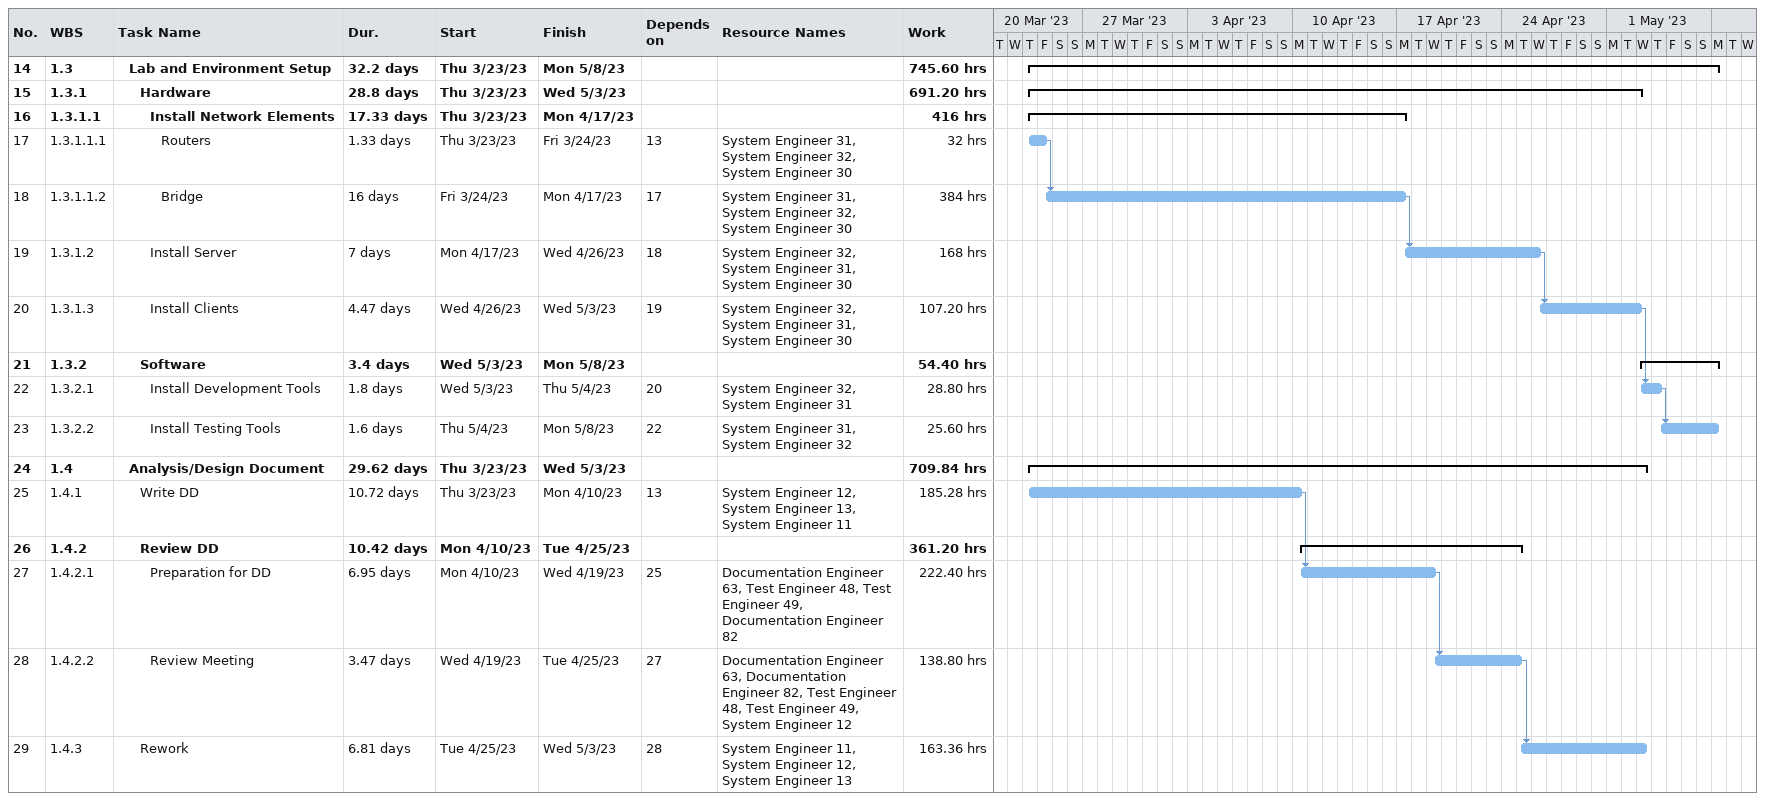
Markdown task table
| ID | WBS | Task | Duration | Start | Finish | Predecessors | Resources | Work (h) |
|---|---|---|---|---|---|---|---|---|
| 14 | 1.3 | **Lab and Environment Setup** | 32.2d | 2023-03-23 | 2023-05-08 |  |  | 745.60 |
| 15 | 1.3.1 | **Hardware** | 28.8d | 2023-03-23 | 2023-05-03 |  |  | 691.20 |
| 16 | 1.3.1.1 | **Install Network Elements** | 17.33d | 2023-03-23 | 2023-04-17 |  |  | 416 |
| 17 | 1.3.1.1.1 | Routers | 1.33d | 2023-03-23 | 2023-03-24 | 13 | System Engineer 31, System Engineer 32, System Engineer 30 | 32 |
| 18 | 1.3.1.1.2 | Bridge | 16d | 2023-03-24 | 2023-04-17 | 17 | System Engineer 31, System Engineer 32, System Engineer 30 | 384 |
| 19 | 1.3.1.2 | Install Server | 7d | 2023-04-17 | 2023-04-26 | 18 | System Engineer 32, System Engineer 31, System Engineer 30 | 168 |
| 20 | 1.3.1.3 | Install Clients | 4.47d | 2023-04-26 | 2023-05-03 | 19 | System Engineer 32, System Engineer 31, System Engineer 30 | 107.20 |
| 21 | 1.3.2 | **Software** | 3.4d | 2023-05-03 | 2023-05-08 |  |  | 54.40 |
| 22 | 1.3.2.1 | Install Development Tools | 1.8d | 2023-05-03 | 2023-05-04 | 20 | System Engineer 32, System Engineer 31 | 28.80 |
| 23 | 1.3.2.2 | Install Testing Tools | 1.6d | 2023-05-04 | 2023-05-08 | 22 | System Engineer 31, System Engineer 32 | 25.60 |
| 24 | 1.4 | **Analysis/Design Document** | 29.62d | 2023-03-23 | 2023-05-03 |  |  | 709.84 |
| 25 | 1.4.1 | Write DD | 10.72d | 2023-03-23 | 2023-04-10 | 13 | System Engineer 12, System Engineer 13, System Engineer 11 | 185.28 |
| 26 | 1.4.2 | **Review DD** | 10.42d | 2023-04-10 | 2023-04-25 |  |  | 361.20 |
| 27 | 1.4.2.1 | Preparation for DD | 6.95d | 2023-04-10 | 2023-04-19 | 25 | Documentation Engineer 63, Test Engineer 48, Test Engineer 49, Documentation Engineer 82 | 222.40 |
| 28 | 1.4.2.2 | Review Meeting | 3.47d | 2023-04-19 | 2023-04-25 | 27 | Documentation Engineer 63, Documentation Engineer 82, Test Engineer 48, Test Engineer 49, System Engineer 12 | 138.80 |
| 29 | 1.4.3 | Rework | 6.81d | 2023-04-25 | 2023-05-03 | 28 | System Engineer 11, System Engineer 12, System Engineer 13 | 163.36 |
